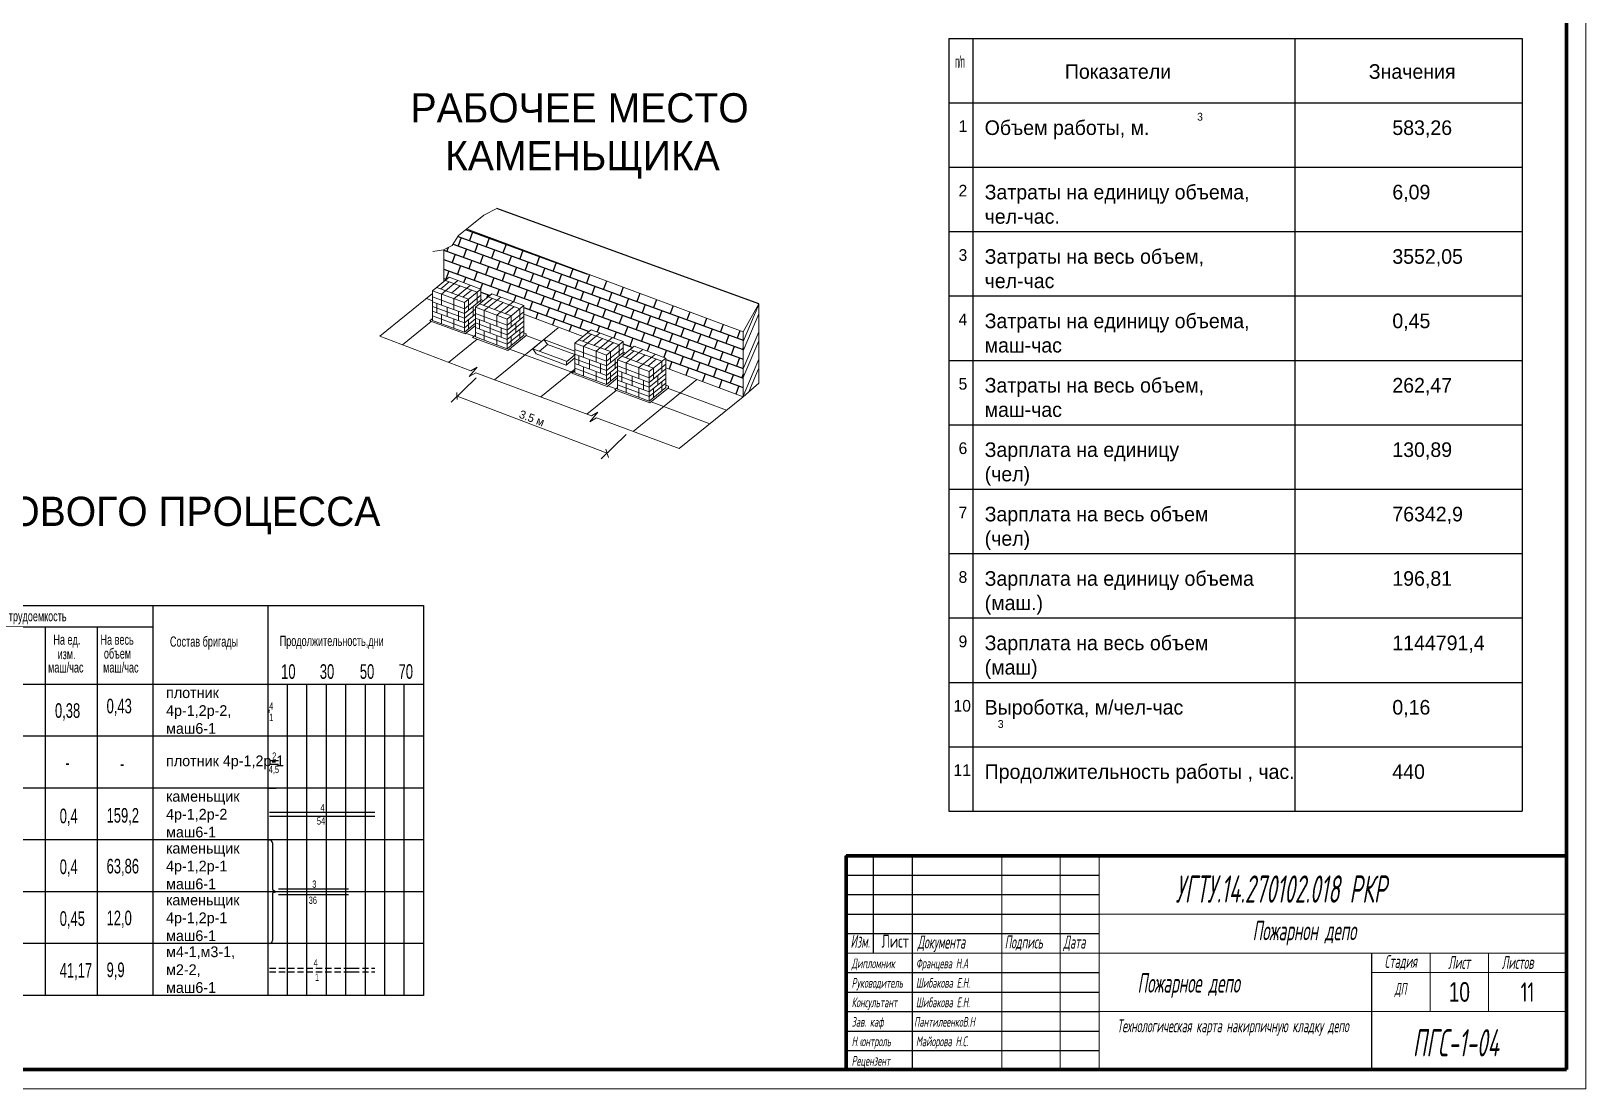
# Model space of a CAD drawing. Header units: millimetres. Extents: x 393648 to 561848, y 30 to 118830.
# Drawn here: x 481989 to 561848, y 30 to 54327 of the extents above; entities that cross this region are included whole.
import ezdxf

# ---------------------------------------------------------------- set-up
doc = ezdxf.new("R2010")
doc.units = ezdxf.units.MM
doc.linetypes.add('ACAD_ISO02W100', pattern=[15, 12, -3])
doc.linetypes.add('DASHED2', pattern=[9.525, 6.35, -3.175])
for name, color, linetype, lineweight in [('RAMKA', 142, 'Continuous', 30), ('RAZMER', 7, 'Continuous', 13), ('Text', 251, 'Continuous', 15), ('Заголовки', 7, 'Continuous', 13), ('Окна01', 6, 'Continuous', 13), ('размеры', 251, 'Continuous', 9), ('размеры1', 250, 'Continuous', 18)]:
    doc.layers.add(name, color=color, linetype=linetype, lineweight=lineweight)
doc.layers.add('Декор', color=7, linetype='Continuous')
doc.styles.add('annet', font='arial.ttf')
doc.styles.add('SPDS', font='SPDS.shx')
doc.styles.add('STYLE2', font='ESKD.SHX', dxfattribs={"width": 0.7, "oblique": 10, "height": 250})

msp = doc.modelspace()

# ---------------------------------------------------------------- hatches: boundary and pattern name
h = msp.add_hatch()
h.set_pattern_fill('AR-B816', color=0, scale=2.25, angle=160, style=0)
h.set_pattern_definition([(160, (82742.67, 238929.5), (-156.3716, -429.62747), []), (250, (82742.67, 238929.5), (273.25586, -585.99908), [457.2, -457.2])])
h.paths.add_polyline_path([(504353.886, 44172.463), (503946.536, 43839.449), (503608.934, 43318.136), (503182.941, 43105.312), (503182.941, 41460.633), (503465.31, 41689.757), (505094.145, 41083.145), (505094.145, 40543.685), (505230.533, 40492.891), (505661.675, 40842.734), (507290.509, 40236.122), (507290.509, 39795.947), (510344.065, 38658.739), (510763.907, 38999.412), (512392.741, 38392.8), (512392.741, 37853.34), (512529.129, 37802.546), (512960.272, 38152.389), (514589.106, 37545.777), (514589.106, 37035.368), (518556.194, 35557.942), (518556.194, 38883.227)])

# ---------------------------------------------------------------- linework, layer by layer
at = {"color": 0}
for p, q in [((529130.28, 53954.712), (529130.28, 14285.29)), ((530358.404, 53954.712), (530358.404, 47343.142)), ((530358.404, 47343.142), (530358.404, 14285.29)), ((519372.149, 40321.965), (505910.744, 45219.398)), ((488235.719, 24837.809), (488235.719, 4831.809)), ((494141.008, 24837.809), (494141.008, 12811.809)), ((502141.008, 24837.809), (502141.008, 4831.809)), ((477193.644, 23743.924), (482714.682, 23743.924)), ((482714.682, 23743.924), (488235.719, 23743.924)), ((495141.008, 20791.809), (495141.008, 4831.809)), ((496141.008, 20791.809), (496141.008, 4831.809)), ((497141.008, 20791.809), (497141.008, 4831.809)), ((498141.008, 20791.809), (498141.008, 4831.809)), ((499141.008, 20791.809), (499141.008, 4831.809)), ((500141.008, 20791.809), (500141.008, 4831.809)), ((501141.008, 20791.809), (501141.008, 4831.809)), ((494241.008, 19452.687), (494141.008, 19452.687)), ((494241.008, 19369.562), (494141.008, 19369.562)), ((494241.008, 16879.592), (494691.008, 16879.592)), ((494241.008, 16690.412), (494691.008, 16690.412)), ((494141.008, 15471.809), (494572.519, 15471.809)), ((494241.008, 14235.856), (499641.008, 14235.856)), ((494241.008, 14025.994), (499641.008, 14025.994)), ((494141.008, 12811.809), (494141.008, 4831.809)), ((494141.008, 12811.809), (494232.314, 12811.809)), ((494382.314, 12661.809), (494382.314, 10267.701)), ((494382.314, 10267.701), (494550.906, 10151.809)), ((494550.906, 10151.809), (494382.314, 10078.818)), ((494382.314, 10078.818), (494382.314, 7641.809)), ((494691.008, 10306.598), (497691.008, 10306.598)), ((494691.008, 10013.145), (497691.008, 10013.145)), ((497691.008, 10306.598), (498291.008, 10306.598)), ((497691.008, 10013.145), (498291.008, 10013.145)), ((494572.519, 7491.809), (494141.008, 7491.809)), ((494232.314, 7491.809), (494141.008, 7491.809)), ((498368.238, 6222.659), (498518.238, 6222.659)), ((498368.238, 6036.527), (498518.238, 6036.527))]:
    msp.add_line(p, q, dxfattribs=at)
at = {"color": 7, "linetype": 'ByBlock', "lineweight": 20}
for p, q in [((504353.886, 44172.463), (518556.194, 38883.227)), ((503182.941, 43105.312), (503182.941, 41460.633)), ((502613.565, 40998.624), (503465.31, 41689.757)), ((504895.926, 40922.304), (503267.091, 41528.916)), ((503465.31, 41689.757), (505094.145, 41083.145)), ((503465.31, 41689.757), (505094.145, 41083.145)), ((503465.31, 41689.757), (505094.145, 41083.145)), ((502613.565, 40863.682), (499906.998, 38667.487)), ((502613.565, 39479.874), (502613.565, 40998.624)), ((504242.399, 40392.012), (502613.565, 40998.624)), ((504242.399, 40392.012), (502613.565, 40998.624)), ((504242.399, 40392.012), (502613.565, 40998.624)), ((504456.699, 40565.902), (502827.865, 41172.513)), ((503030.355, 41097.102), (503469.582, 41453.504)), ((503063.252, 40831.151), (503914.997, 41522.284)), ((503063.252, 40831.151), (503063.252, 40271.214)), ((503592.659, 40887.688), (504031.886, 41244.09)), ((503705.947, 40591.798), (504557.693, 41282.931)), ((504167.443, 40673.627), (504606.67, 41030.029)), ((505094.145, 41083.145), (504242.399, 40392.012)), ((505094.145, 41083.145), (504242.399, 40392.012)), ((505094.145, 41083.145), (504242.399, 40392.012)), ((505094.145, 40766.509), (504242.399, 40075.376)), ((504809.93, 40151.601), (505661.675, 40842.734)), ((504809.93, 40151.601), (505661.675, 40842.734)), ((504895.926, 40922.304), (504895.926, 40362.367)), ((505094.145, 40382.222), (505094.145, 41083.145)), ((505094.145, 40382.222), (505094.145, 41083.145)), ((505094.145, 40382.222), (505094.145, 41083.145)), ((505661.675, 40842.734), (507290.509, 40236.122)), ((505661.675, 40842.734), (507290.509, 40236.122)), ((502295.355, 40605.476), (502613.565, 40486.968)), ((504242.399, 40075.376), (502613.565, 40681.988)), ((504242.399, 39832.075), (502613.565, 40438.687)), ((504242.399, 39588.774), (502613.565, 40195.385)), ((504242.399, 39345.472), (502613.565, 39952.084)), ((502828.341, 40358.7), (502828.341, 39872.097)), ((503063.252, 40271.214), (503063.252, 40271.214)), ((503363.822, 40159.275), (503363.822, 39672.673)), ((503705.947, 40591.798), (503705.947, 40031.861)), ((503945.017, 39942.826), (503945.017, 39456.223)), ((505094.145, 40523.208), (504242.399, 39832.075)), ((504242.399, 38873.262), (504242.399, 40392.012)), ((504242.399, 38873.262), (504242.399, 40392.012)), ((504242.399, 38873.262), (504242.399, 40392.012)), ((504809.93, 40049.286), (504242.399, 39588.774)), ((504456.699, 40565.902), (504456.699, 40005.965)), ((504690.514, 40187.487), (504690.514, 39709.086)), ((506438.764, 39544.989), (504809.93, 40151.601)), ((504809.93, 38632.851), (504809.93, 40151.601)), ((506438.764, 39544.989), (504809.93, 40151.601)), ((504809.93, 38632.851), (504809.93, 40151.601)), ((506653.064, 39718.879), (505024.23, 40325.491)), ((505094.145, 40543.685), (505230.533, 40492.891)), ((505094.145, 40543.685), (505230.533, 40492.891)), ((505226.72, 40250.079), (505665.947, 40606.481)), ((505259.617, 39984.128), (506111.362, 40675.261)), ((505259.617, 39984.128), (505259.617, 39424.191)), ((507092.29, 40075.281), (505463.456, 40681.893)), ((505789.024, 40040.665), (506228.25, 40397.068)), ((505902.312, 39744.775), (506754.057, 40435.908)), ((506363.808, 39826.604), (506803.034, 40183.006)), ((507290.509, 40236.122), (506438.764, 39544.989)), ((507290.509, 40236.122), (506438.764, 39544.989)), ((507092.29, 40075.281), (507092.29, 39515.344)), ((507290.509, 38717.372), (507290.509, 40236.122)), ((507290.509, 38717.372), (507290.509, 40236.122)), ((519372.149, 40321.965), (518556.194, 38883.227)), ((519372.149, 40321.965), (519372.149, 36257.071)), ((502538.788, 39427.46), (501057.185, 38225.241)), ((502613.565, 39571.633), (502469.56, 39453.101)), ((502469.56, 39453.101), (504280.616, 38782.319)), ((504242.399, 39102.171), (502613.565, 39708.782)), ((502613.565, 39479.874), (504242.399, 38873.262)), ((502613.565, 39479.874), (504242.399, 38873.262)), ((502613.565, 39479.874), (504242.399, 38873.262)), ((502613.565, 39479.874), (504242.399, 38873.262)), ((502613.565, 39479.874), (504242.399, 38873.262)), ((502613.565, 39479.874), (504242.399, 38873.262)), ((503063.252, 39784.611), (503063.252, 39312.401)), ((503705.947, 39545.258), (503705.947, 39073.048)), ((504809.93, 39805.984), (504242.399, 39345.472)), ((504809.93, 39562.683), (504242.399, 39102.171)), ((504809.93, 39333.774), (504242.399, 38873.262)), ((504809.93, 39333.774), (504242.399, 38873.262)), ((504809.93, 39333.774), (504242.399, 38873.262)), ((504280.616, 38782.319), (504809.93, 39217.052)), ((504280.616, 38782.319), (504809.93, 39217.052)), ((504456.699, 39519.362), (504456.699, 39047.152)), ((506438.764, 39228.354), (504809.93, 39834.966)), ((506438.764, 38985.052), (504809.93, 39591.664)), ((506438.764, 38741.751), (504809.93, 39348.363)), ((505024.705, 39511.677), (505024.705, 39025.074)), ((505259.617, 39424.191), (505259.617, 39424.191)), ((505560.187, 39312.253), (505560.187, 38825.65)), ((505902.312, 39744.775), (505902.312, 39184.838)), ((507290.509, 39919.487), (506438.764, 39228.354)), ((507290.509, 39676.185), (506438.764, 38985.052)), ((506438.764, 38026.239), (506438.764, 39544.989)), ((506438.764, 38026.239), (506438.764, 39544.989)), ((507290.509, 39432.884), (506438.764, 38741.751)), ((507290.509, 39189.582), (506438.764, 38498.449)), ((506653.064, 39718.879), (506653.064, 39158.942)), ((506886.878, 39340.464), (506886.878, 38862.063)), ((507290.509, 39795.947), (510344.065, 38658.739)), ((499906.998, 38667.487), (504571.609, 36887.859)), ((504901.263, 38518.913), (503419.808, 37316.814)), ((504320.541, 38815.11), (504733.178, 38661.435)), ((504320.541, 38815.11), (504733.178, 38661.435)), ((504809.93, 38724.61), (504665.925, 38606.078)), ((504809.93, 38724.61), (504665.925, 38606.078)), ((504665.925, 38606.078), (506476.981, 37935.296)), ((506438.764, 38498.449), (504809.93, 39105.061)), ((506438.764, 38255.148), (504809.93, 38861.76)), ((504809.93, 38632.851), (506438.764, 38026.239)), ((504809.93, 38632.851), (506438.764, 38026.239)), ((504809.93, 38632.851), (506438.764, 38026.239)), ((504809.93, 38632.851), (506438.764, 38026.239)), ((505259.617, 38937.589), (505259.617, 38465.378)), ((509067.84, 39091.603), (505791.896, 36433.399)), ((505902.312, 38698.235), (505902.312, 38226.025)), ((506141.382, 39095.804), (506141.382, 38609.201)), ((507290.509, 38946.281), (506438.764, 38255.148)), ((507290.509, 38717.372), (506438.764, 38026.239)), ((507290.509, 38717.372), (506438.764, 38026.239)), ((506476.981, 37935.296), (507421.478, 38711.025)), ((506653.064, 38672.339), (506653.064, 38200.129)), ((507092.29, 39028.741), (507092.29, 38556.531)), ((507421.478, 38785.138), (507290.509, 38839.489)), ((507421.478, 38785.138), (507290.509, 38839.489)), ((507409.228, 38700.964), (508217.715, 38399.866)), ((507421.478, 38711.025), (507421.478, 38785.138)), ((507421.478, 38711.025), (507421.478, 38785.138)), ((507758.649, 38022.466), (508332.335, 38494.096)), ((509912.162, 37905.871), (508332.335, 38494.096)), ((508332.335, 38494.096), (508517.592, 38240.62)), ((509912.162, 38308.279), (510763.907, 38999.412)), ((509912.162, 38308.279), (510763.907, 38999.412)), ((511755.296, 37875.557), (510126.461, 38482.169)), ((510328.952, 38406.757), (510768.178, 38763.159)), ((510361.848, 38140.806), (511213.593, 38831.939)), ((512194.522, 38231.959), (510565.688, 38838.571)), ((510763.907, 38999.412), (512392.741, 38392.8)), ((510763.907, 38999.412), (512392.741, 38392.8)), ((510891.256, 38197.343), (511330.482, 38553.745)), ((511004.544, 37901.453), (511856.289, 38592.586)), ((511466.04, 37983.282), (511905.266, 38339.684)), ((512392.741, 38392.8), (511540.996, 37701.667)), ((512392.741, 38392.8), (511540.996, 37701.667)), ((512392.741, 37691.877), (512392.741, 38392.8)), ((512392.741, 37691.877), (512392.741, 38392.8)), ((518556.194, 38883.227), (518556.194, 35557.942)), ((506564.534, 38007.205), (509811.111, 36798.112)), ((507925.674, 37754), (507758.649, 38022.466)), ((509298.156, 37449.253), (507758.649, 38022.466)), ((509465.181, 37180.787), (507925.674, 37754)), ((508098.371, 37895.975), (508517.592, 38240.62)), ((509912.162, 37721.372), (508517.592, 38240.62)), ((509465.181, 37180.787), (509912.162, 37548.253)), ((509507.618, 37371.263), (509912.162, 37703.84)), ((511540.996, 37701.667), (509912.162, 38308.279)), ((509912.162, 36789.529), (509912.162, 38308.279)), ((511540.996, 37701.667), (509912.162, 38308.279)), ((509912.162, 36789.529), (509912.162, 38308.279)), ((511540.996, 37385.032), (509912.162, 37991.643)), ((511540.996, 37141.73), (509912.162, 37748.342)), ((510126.937, 37668.355), (510126.937, 37181.752)), ((510361.848, 38140.806), (510361.848, 37580.869)), ((510361.848, 37580.869), (510361.848, 37580.869)), ((511004.544, 37901.453), (511004.544, 37341.516)), ((512392.741, 38076.165), (511540.996, 37385.032)), ((512392.741, 37832.863), (511540.996, 37141.73)), ((511540.996, 36182.917), (511540.996, 37701.667)), ((511540.996, 36182.917), (511540.996, 37701.667)), ((511755.296, 37875.557), (511755.296, 37315.62)), ((512108.526, 37461.256), (512960.272, 38152.389)), ((512194.522, 38231.959), (512194.522, 37672.022)), ((513951.66, 37028.534), (512322.826, 37635.146)), ((512392.741, 37853.34), (512529.129, 37802.546)), ((512525.317, 37559.734), (512964.543, 37916.136)), ((512558.213, 37293.784), (513409.958, 37984.917)), ((514390.887, 37384.936), (512762.052, 37991.548)), ((512960.272, 38152.389), (514589.106, 37545.777)), ((513087.62, 37350.321), (513526.847, 37706.723)), ((513200.909, 37054.43), (514052.654, 37745.563)), ((514589.106, 37545.777), (513737.36, 36854.644)), ((514589.106, 36027.027), (514589.106, 37545.777)), ((504907.931, 37084.985), (504488.039, 36590.138)), ((504488.039, 36590.138), (504823.673, 36793.985)), ((504571.609, 36887.859), (504907.931, 37084.985)), ((504823.673, 36793.985), (510776.79, 34576.921)), ((509912.162, 36968.509), (508163.985, 35549.984)), ((509507.618, 37371.263), (509298.156, 37449.253)), ((509465.181, 37180.787), (509507.618, 37371.263)), ((509912.162, 36881.288), (509768.157, 36762.756)), ((509912.162, 36881.288), (509768.157, 36762.756)), ((509768.157, 36762.756), (511579.213, 36091.974)), ((511540.996, 36898.429), (509912.162, 37505.04)), ((511540.996, 36655.127), (509912.162, 37261.739)), ((511540.996, 36411.826), (509912.162, 37018.438)), ((509912.162, 36789.529), (511540.996, 36182.917)), ((509912.162, 36789.529), (511540.996, 36182.917)), ((509912.162, 36789.529), (511540.996, 36182.917)), ((509912.162, 36789.529), (511540.996, 36182.917)), ((510361.848, 37094.266), (510361.848, 36622.056)), ((510662.418, 37468.931), (510662.418, 36982.328)), ((511004.544, 36854.913), (511004.544, 36382.703)), ((511243.613, 37252.482), (511243.613, 36765.879)), ((512108.526, 37358.941), (511540.996, 36898.429)), ((512108.526, 37115.639), (511540.996, 36655.127)), ((512108.526, 36872.338), (511540.996, 36411.826)), ((511755.296, 36829.017), (511755.296, 36356.807)), ((511989.11, 37497.142), (511989.11, 37018.741)), ((512108.526, 35942.506), (512108.526, 37461.256)), ((513737.36, 36854.644), (512108.526, 37461.256)), ((513737.36, 36538.009), (512108.526, 37144.621)), ((513737.36, 36294.707), (512108.526, 36901.319)), ((512323.302, 36821.332), (512323.302, 36334.73)), ((512558.213, 37293.784), (512558.213, 36733.847)), ((513200.909, 37054.43), (513200.909, 36494.493)), ((513662.404, 37136.259), (514101.631, 37492.661)), ((514589.106, 37229.142), (513737.36, 36538.009)), ((514589.106, 36985.84), (513737.36, 36294.707)), ((513737.36, 35335.894), (513737.36, 36854.644)), ((514589.106, 36742.539), (513737.36, 36051.406)), ((513951.66, 37028.534), (513951.66, 36468.597)), ((514390.887, 37384.936), (514390.887, 36824.999)), ((514589.106, 37035.368), (518556.194, 35557.942)), ((504847.509, 36535.649), (503564.709, 35284.787)), ((512108.526, 36643.429), (511540.996, 36182.917)), ((512108.526, 36643.429), (511540.996, 36182.917)), ((511579.213, 36091.974), (512108.526, 36526.707)), ((511619.137, 36124.765), (512031.775, 35971.09)), ((512108.526, 36034.265), (511964.522, 35915.733)), ((513737.36, 36051.406), (512108.526, 36658.018)), ((513737.36, 35808.105), (512108.526, 36414.716)), ((513737.36, 35564.803), (512108.526, 36171.415)), ((512108.526, 35942.506), (513737.36, 35335.894)), ((512108.526, 35942.506), (513737.36, 35335.894)), ((512558.213, 36733.847), (512558.213, 36733.847)), ((512558.213, 36247.244), (512558.213, 35775.034)), ((512858.783, 36621.908), (512858.783, 36135.305)), ((516184.105, 36441.357), (512908.162, 33783.153)), ((513200.909, 36007.89), (513200.909, 35535.68)), ((513439.978, 36405.459), (513439.978, 35918.856)), ((514589.106, 36499.238), (513737.36, 35808.105)), ((514589.106, 36255.936), (513737.36, 35564.803)), ((514589.106, 36027.027), (513737.36, 35335.894)), ((513775.577, 35244.951), (514720.074, 36020.68)), ((513951.66, 35981.994), (513951.66, 35509.784)), ((514185.475, 36650.119), (514185.475, 36171.719)), ((514390.887, 36338.396), (514390.887, 35866.186)), ((514720.074, 36094.793), (514589.106, 36149.144)), ((514684.532, 35991.489), (517704.449, 34866.809)), ((514720.074, 36020.68), (514720.074, 36094.793)), ((503863.946, 35770.57), (503873.871, 35424.46)), ((503869.358, 35581.851), (511575.747, 32657.446)), ((512040.741, 35887.503), (510536.074, 34666.568)), ((511964.522, 35915.733), (513775.577, 35244.951)), ((513839.838, 35297.73), (516852.703, 34175.676)), ((518556.194, 35557.942), (515280.251, 32899.738)), ((511101.994, 34767.53), (510682.101, 34272.682)), ((510682.101, 34272.682), (511028.613, 34483.136)), ((510776.79, 34576.921), (511101.994, 34767.53)), ((511028.613, 34483.136), (515280.251, 32899.738)), ((512559.773, 33616.973), (511276.973, 32366.111)), ((511505.447, 32868.217), (511646.047, 32446.675))]:
    msp.add_line(p, q, dxfattribs=at)
at = {"color": 0, "linetype": 'DASHED2', "ltscale": 50}
for p, q in [((494241.008, 6222.659), (499641.008, 6222.659)), ((494241.008, 6036.527), (499641.008, 6036.527))]:
    msp.add_line(p, q, dxfattribs=at)
at = {"color": 7, "linetype": 'ByBlock', "lineweight": 20}
for points in [[(505910.744, 45219.398), (505235.545, 44882.078), (504621.731, 44391.428), (503946.536, 43839.449), (503608.934, 43318.136), (503179.266, 43103.476), (502626.832, 43011.479), (502626.832, 43011.479)], [(518556.194, 35557.942), (519372.149, 36257.071)]]:
    msp.add_lwpolyline(points, dxfattribs=at)
at = {"color": 0}
for centre, start, end in [((494232.314, 12661.809), 0, 90), ((494232.314, 7641.809), 270, 0)]:
    msp.add_arc(centre, 150, start, end, dxfattribs=at)
at = {"layer": 'RAMKA', "color": 0, "linetype": 'Continuous', "lineweight": 100, "const_width": 60, "flags": 128}
for points in [[(523820.366, 12000.172), (560848.231, 12000.172)], [(523848.231, 12030.055), (523848.231, 1000.172)]]:
    msp.add_lwpolyline(points, dxfattribs=at)
at = {"layer": 'RAMKA', "color": 0, "linetype": 'Continuous', "const_width": 60, "flags": 128}
for points in [[(525248.231, 12000.172), (525248.231, 7000.172)], [(527248.231, 12000.172), (527248.231, 1000.172)], [(531848.231, 12000.172), (531848.231, 1000.172)], [(534848.231, 12000.172), (534848.231, 1000.172)], [(536848.231, 12000.172), (536848.231, 1000.172)], [(536848.231, 9000.172), (560848.231, 9000.172)], [(523848.231, 8000.172), (536848.231, 8000.172)], [(523848.231, 7000.172), (560848.231, 7000.172)], [(550848.231, 7000.172), (550848.231, 1000.172)], [(553848.231, 7000.172), (553848.231, 4000.172)], [(556848.231, 7000.172), (556848.231, 4000.172)], [(550848.231, 6000.172), (560848.231, 6000.172)], [(536848.231, 4000.172), (560848.231, 4000.172)]]:
    msp.add_lwpolyline(points, dxfattribs=at)
at = {"layer": 'RAMKA', "color": 0, "linetype": 'Continuous', "lineweight": 25, "flags": 128}
for points in [[(523848.231, 11000.172), (536848.231, 11000.172)], [(523848.231, 10000.172), (536848.231, 10000.172)], [(523848.231, 9000.172), (536848.231, 9000.172)], [(523848.231, 6000.172), (536848.231, 6000.172)], [(523848.231, 5000.172), (536848.231, 5000.172)], [(523848.231, 4000.172), (536848.231, 4000.172)], [(523848.231, 3000.172), (536848.231, 3000.172)], [(523848.231, 2000.172), (536848.231, 2000.172)]]:
    msp.add_lwpolyline(points, dxfattribs=at)
at = {"layer": 'Декор', "color": 0, "lineweight": 100, "ltscale": 100}
for p, q in [((523848.231, 1000.172), (523848.231, 12000.172)), ((523848.231, 12000.172), (560848.231, 12000.172))]:
    msp.add_line(p, q, dxfattribs=at)
at = {"layer": 'Заголовки', "color": 0, "lineweight": 25}
for p, q in [((529130.28, 53954.712), (558580.745, 53954.712)), ((546899.485, 53954.712), (546899.485, 47343.142)), ((558580.745, 53954.712), (558580.745, 14285.29)), ((529130.28, 50648.927), (558580.745, 50648.927)), ((529130.28, 47343.142), (558580.745, 47343.142)), ((546899.485, 47343.142), (546899.485, 14285.29)), ((529130.28, 44037.357), (558580.745, 44037.357)), ((529130.28, 40731.571), (558580.745, 40731.571)), ((529130.28, 37425.786), (558580.745, 37425.786)), ((529130.28, 34120.001), (558580.745, 34120.001)), ((529130.28, 30814.216), (558580.745, 30814.216)), ((529130.28, 27508.431), (558580.745, 27508.431)), ((529130.28, 24202.646), (558580.745, 24202.646)), ((482714.682, 23743.924), (482714.682, 4831.809)), ((485378.241, 23743.924), (485378.241, 4831.809)), ((502141.008, 20791.809), (477193.644, 20791.809)), ((529130.28, 20896.861), (558580.745, 20896.861)), ((502141.008, 18131.809), (461561.33, 18131.809)), ((529130.28, 17591.076), (558580.745, 17591.076)), ((502141.008, 15471.809), (461561.33, 15471.809)), ((529130.28, 14285.29), (558580.745, 14285.29)), ((502141.008, 12811.809), (461561.33, 12811.809)), ((502141.008, 10151.809), (461561.33, 10151.809)), ((502141.008, 7491.809), (461561.33, 7491.809)), ((502141.008, 4831.809), (461561.33, 4831.809))]:
    msp.add_line(p, q, dxfattribs=at)
msp.add_lwpolyline([(461561.33, 24837.809), (502141.008, 24837.809)], dxfattribs=at)
at = {"layer": 'Окна01', "color": 0, "extrusion": (-0.826927, 0.199763, -0.52563)}
for p, q in [((519372.149, 40287.424, -750.011), (518556.194, 38386.549, -188.76)), ((519372.149, 39821.363, -927.135), (518556.194, 37920.489, -365.885)), ((519372.149, 38423.182, -1458.509), (518553.717, 36516.536, -895.554)), ((519372.149, 38889.242, -1281.384), (518556.194, 36988.368, -720.133)), ((519073.57, 36795.48, -1607.381), (518556.194, 35590.186, -1251.507)), ((519341.758, 36954.201, -1968.978), (518850.745, 35810.32, -1631.236)), ((519372.149, 37491.061, -1812.757), (519073.57, 36795.48, -1607.381)), ((519372.149, 37025, -1989.882), (519341.758, 36954.201, -1968.978))]:
    msp.add_line(p, q, dxfattribs=at)
at = {"layer": 'размеры'}
for p, q in [((561848.231, 30.055), (561848.231, 118830.055)), ((393648.231, 30.055), (561848.231, 30.055))]:
    msp.add_line(p, q, dxfattribs=at)
at = {"layer": 'размеры', "lineweight": 90}
for p, q in [((560848.231, 117830.055), (560848.231, 1030.055)), ((560848.231, 1030.055), (397648.231, 1030.055))]:
    msp.add_line(p, q, dxfattribs=at)
at = {"layer": 'размеры1'}
for p, q in [((523848.231, 1030.055), (523848.231, 12030.055)), ((523848.231, 12030.055), (560848.231, 12030.055))]:
    msp.add_line(p, q, dxfattribs=at)

# ---------------------------------------------------------------- texts
at = {"color": 0, "linetype": 'ACAD_ISO02W100', "ltscale": 60}
for s, p in [('РАБОЧЕЕ МЕСТО ', (501480.469, 49640.813)), ('КАМЕНЬЩИКА', (503254.105, 47183.642)), ('ГРАФИК ТРУДОВОГО ПРОЦЕССА ', (467220.788, 28926.593))]:
    msp.add_text(s, height=1500, dxfattribs=at).set_placement(p)
at = {"color": 7, "linetype": 'ByBlock', "lineweight": 20}
msp.add_text('3.5 м', height=421.875, rotation=339.21935106, dxfattribs=at).set_placement((507013.552, 34498.694))
at = {"color": 0, "ltscale": 60, "attachment_point": 1}
for s, insert, char_height, width in [('{\\W0.5;\\T0.75;п/п}', (529448.524, 53051.851), 600, 709.96337), ('Показатели', (535087.498, 52628.046), 750, 11866.94909), ('Значения', (550697.903, 52628.046), 750, 11866.94909), ('1', (529627.286, 49746.066), 600, 531.20131), ('Объем работы, м.', (530967.06, 49746.066), 750, 11866.94909), ('3', (541879.53, 50132.952), 400, 870.46594), ('583,26', (551906.473, 49746.066), 750, 11866.94909), ('2', (529627.286, 46440.281), 600, 531.20131), ('Затраты на единицу объема, чел-час.', (530967.06, 46440.281), 750, 16062.7329), ('6,09', (551906.473, 46440.281), 750, 11866.94909), ('3', (529627.286, 43134.496), 600, 531.20131), ('Затраты на весь объем, чел-час', (530967.06, 43134.496), 750, 11866.94909), ('3552,05', (551906.473, 43134.496), 750, 11866.94909), ('4', (529627.286, 39828.711), 600, 531.20131), ('Затраты на единицу объема, маш-час', (530967.06, 39828.711), 750, 14579.37513), ('0,45', (551906.473, 39828.711), 750, 11866.94909), ('5', (529627.286, 36522.926), 600, 531.20131), ('Затраты на весь объем, маш-час', (530967.06, 36522.926), 750, 11866.94909), ('262,47', (551906.473, 36522.926), 750, 11866.94909), ('6', (529627.286, 33217.14), 600, 531.20131), ('Зарплата на единицу (чел)', (530967.06, 33217.14), 750, 11866.94909), ('130,89', (551906.473, 33217.14), 750, 11866.94909), ('7', (529627.286, 29911.355), 600, 531.20131), ('Зарплата на весь объем (чел)', (530967.06, 29911.355), 750, 11866.94909), ('76342,9', (551906.473, 29911.355), 750, 11866.94909), ('8', (529627.286, 26605.57), 600, 531.20131), ('Зарплата на единицу объема (маш.)', (530967.06, 26605.57), 750, 16020.35374), ('196,81', (551906.473, 26605.57), 750, 11866.94909), ('9', (529627.286, 23299.785), 600, 531.20131), ('Зарплата на весь объем (маш)', (530967.06, 23299.785), 750, 11866.94909), ('1144791,4', (551906.473, 23299.785), 750, 11866.94909), ('10', (529369.054, 19994), 600, 531.20131), ('Выроботка, м/чел-час', (530967.06, 19994), 750, 11866.94909), ('0,16', (551906.473, 19994), 750, 11866.94909), ('3', (531642.671, 18960.143), 400, 870.46594), ('11', (529369.054, 16688.215), 600, 531.20131), ('Продолжительность работы , час.', (530967.06, 16688.215), 750, 16698.45661)]:
    msp.add_mtext(s, dxfattribs=dict(at, insert=insert, char_height=char_height, width=width))
at = {"color": 0, "char_height": 550, "attachment_point": 4}
for s, insert, width in [('плотник 4р-1,2р-2,\\Pмаш6-1', (488921.628, 19446.093), 5722.27525), ('плотник 4р-1,2р-1', (488921.628, 16786.093), 5722.27525), ('каменьщик 4р-1,2р-2\\Pмаш6-1', (488921.628, 14126.093), 5722.27525), ('каменьщик 4р-1,2р-1 маш6-1', (488921.628, 11466.093), 5722.27525), ('каменьщик 4р-1,2р-1 маш6-1', (488921.628, 8806.093), 5722.27525), ('м4-1,м3-1,\\Pм2-2,\\Pмаш6-1 ', (488921.628, 6146.093), 3900.21128)]:
    msp.add_mtext(s, dxfattribs=dict(at, insert=insert, width=width))
at = {"color": 1, "ltscale": 60, "insert": (551906.473, 16688.215), "char_height": 750, "width": 11866.94909, "attachment_point": 1}
msp.add_mtext('{\\C256;440}', dxfattribs=at)
at = {"layer": 'RAZMER', "color": 0, "ltscale": 100, "char_height": 1000, "attachment_point": 5}
for s, insert, width, style in [('{\\W0.7;10}', (555348.231, 5000.172), 3000, 'annet'), ('{\\fISOCPEUR|b0|i0|c204|p34;\\W0.7;11}', (558848.231, 5000.172), 4000, 'SPDS')]:
    msp.add_mtext(s, dxfattribs=dict(at, insert=insert, width=width, style=style))
at = {"layer": 'Text', "color": 0, "ltscale": 100, "style": 'STYLE2'}
for s, insert, char_height, width, attachment_point in [('УГТУ.14.270102.018 РКР', (540764.724, 10987.448), 1400, 21391.89701, 1), ('Пожарнон депо', (544727.828, 8656.783), 1000, 21391.89701, 1), ('{\\W0.7;Изм.}', (524075.079, 7935.943), 666.6668, 4203.48518, 1), ('{\\fISOCPEUR|b0|i0|c204|p34;\\Q0;Лист}', (525673.122, 7946.799), 666.6668, 4203.48518, 1), ('Документа', (527520.191, 7900.777), 666.6668, 5234.77136, 1), ('{\\W0.7;Подпись}', (531996.835, 7900.777), 666.6668, 4334.24559, 1), ('{\\W0.7;Дата}', (535012.283, 7900.777), 666.6668, 4203.48518, 1), ('{\\W0.7;Дипломник}', (524135.331, 6721.215), 500, 4203.48434, 1), ('Францева Н.А', (527440.017, 6721.215), 500, 4203.48434, 1), ('{\\W0.7;Стадия}', (552340.733, 6520.639), 666.66667, 3000.00001, 5), ('{\\W0.7;Лист}', (555340.733, 6520.639), 666.66667, 3000.00001, 5), ('{\\W0.7;Листов}', (558340.733, 6520.639), 666.66667, 3000.00001, 5), ('{\\W0.7;Руководитель}', (524135.331, 5721.215), 500, 4203.48434, 1), ('Шибакова Е.Н.', (527440.017, 5721.215), 500, 4203.48434, 1), ('Пожарное депо', (538815.756, 5968.564), 1000, 21391.89701, 1), ('{\\W0.7;ДП}', (552028.043, 5464.99), 600, 1998.4294, 1), ('{\\W0.7;Консультант}', (524135.331, 4721.215), 500, 4203.48434, 1), ('Шибакова Е.Н.', (527440.017, 4721.215), 500, 4203.48434, 1), ('{\\W0.7;Зав. каф}', (524135.331, 3721.215), 500, 4203.48434, 1), ('ПантилеенкоВ.Н', (527341.111, 3721.215), 500, 4302.39095, 1), ('Технологическая карта накирпичную кладку депо', (543718.91, 3601.518), 666.66667, 13582.72567, 2), ('Н{\\W0.3;. к}онтроль', (524135.331, 2721.215), 500, 4203.48434, 1), ('Майорова Н.С.', (527440.017, 2721.215), 500, 4203.48434, 1), ('ПГС-1-04', (552955.851, 3095.268), 1400, 21391.89701, 1), ('{\\W0.7;Рецензент}', (524135.331, 1721.215), 500, 4203.48434, 1)]:
    msp.add_mtext(s, dxfattribs=dict(at, insert=insert, char_height=char_height, width=width, attachment_point=attachment_point))
at = {"layer": 'Заголовки', "color": 0, "lineweight": 25, "width": 0.663856}
for s, height, p in [('трудоемкость', 525, (480843.419, 24034.525)), ('На ед.', 525, (483132.964, 22828.841)), ('На весь', 525, (485555.464, 22828.841)), ('Состав бригады', 525, (489120.932, 22730.554)), ('Продолжительность,дни', 525, (494757.857, 22762.174)), ('изм.', 525, (483349.401, 22088.437)), ('объем', 525, (485727.964, 22116.341)), ('маш/час', 525, (482862.964, 21403.841)), ('маш/час', 525, (485690.464, 21403.841)), ('10', 750, (494832.431, 21078.258)), ('30', 750, (496818.356, 21078.258)), ('50', 750, (498874.913, 21078.258)), ('70', 750, (500865.238, 21078.258)), ('0,43', 750, (485866.575, 19308.226)), ('0,38', 750, (483214.903, 19074.997)), ('4', 375, (494221.707, 19497.996)), ('1', 375, (494221.707, 18914.125)), ('2', 375, (494376.275, 16924.901)), ('-', 750, (483749.468, 16414.997)), ('-', 750, (486556.824, 16353.639)), ('4,5', 375, (494194.013, 16240.677)), ('0,4', 750, (483458.241, 13664.344)), ('159,2', 750, (485866.575, 13695.761)), ('4', 375, (496851.275, 14281.165)), ('54', 375, (496669.013, 13596.941)), ('0,4', 750, (483458.241, 11057.865)), ('63,86', 750, (485866.575, 11089.282)), ('3', 375, (496430.179, 10351.907)), ('36', 375, (496247.916, 9526.73)), ('0,45', 750, (483458.241, 8397.865)), ('12,0', 750, (485866.575, 8429.282)), ('41,17', 750, (483458.241, 5737.865)), ('9,9', 750, (485866.575, 5769.282)), ('4', 375, (496500.358, 6304.616)), ('1', 375, (496570.25, 5576.505))]:
    msp.add_text(s, height=height, dxfattribs=at).set_placement(p)

doc.saveas('drawing.dxf')
